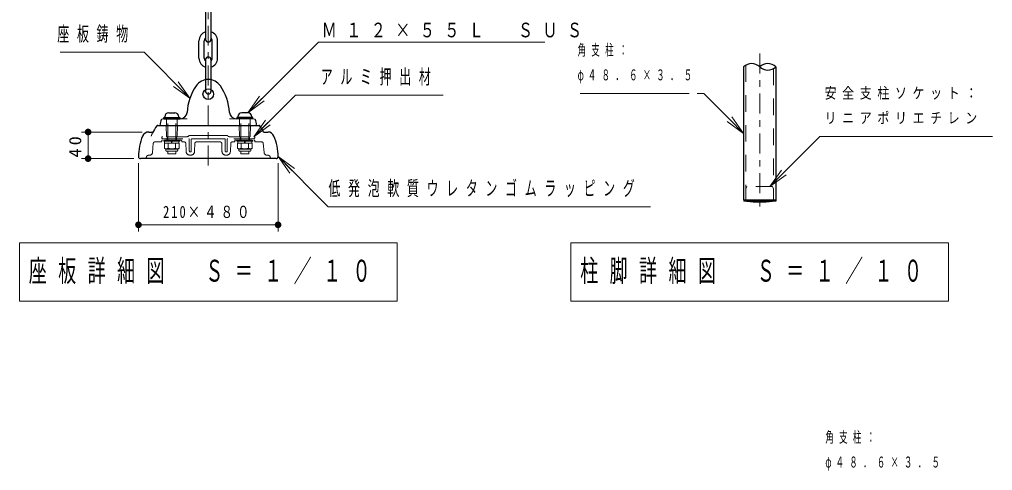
# Model space of a CAD drawing. Units: millimetres on the paper, with parts at other scales. Extents: x 197 to 617, y 140 to 437.
# Drawn here: x 342.5 to 488.8, y 268.5 to 336.3 of the extents above; entities that cross this region are included whole.
import ezdxf

# ---------------------------------------------------------------- set-up
doc = ezdxf.new("R2010")
doc.units = ezdxf.units.MM
for name, pattern in [('USER1', [4.5, 2.5, -2]), ('USER2', [6, 3, -1, 1, -1]), ('USER3', [8, 3, -1, 1, -1, 1, -1])]:
    doc.linetypes.add(name, pattern=pattern)
doc.layers.add('線', color=2, linetype='Continuous', lineweight=25)
doc.layers.add('補助', color=2, linetype='Continuous', lineweight=13)
doc.styles.add('ＭＳ ゴシック', font='')
doc.styles.get('ＭＳ ゴシック').set_extended_font_data('MS Gothic')

# ---------------------------------------------------------------- blocks, each defined once
blk = doc.blocks.new('filled_dot')
at = {"color": 0, "linetype": 'Continuous', "lineweight": -2, "const_width": 1.25}
blk.add_lwpolyline([(-0.625, 0, 1), (0.625, 0, 1)], format="xyb", close=True, dxfattribs=at)

msp = doc.modelspace()

# ---------------------------------------------------------------- linework, layer by layer
at = {"layer": '線', "linetype": 'USER2', "lineweight": 13}
msp.add_line((370.861, 314.349), (370.861, 345.563), dxfattribs=at)
at = {"layer": '線', "color": 7}
for p, q in [((370.461, 337.863), (370.461, 333.263)), ((371.261, 337.863), (371.261, 333.263)), ((369.461, 330.463), (369.461, 333.063)), ((370.261, 330.463), (370.261, 333.063)), ((371.461, 330.463), (371.461, 333.063)), ((372.261, 330.463), (372.261, 333.063)), ((370.461, 330.263), (370.461, 325.463)), ((371.261, 330.263), (371.261, 325.463)), ((451.373, 329.156), (451.373, 309.156)), ((456.233, 329.156), (456.233, 309.156)), ((364.911, 322.263), (365.811, 322.263)), ((376.811, 322.263), (375.911, 322.263)), ((364.161, 321.363), (364.161, 321.563)), ((364.161, 321.563), (366.561, 321.563)), ((364.161, 321.363), (366.561, 321.363)), ((364.311, 321.563), (364.311, 321.663)), ((364.311, 321.563), (366.411, 321.563)), ((366.411, 321.563), (366.411, 321.663)), ((366.561, 321.563), (366.561, 321.363)), ((375.161, 321.563), (375.161, 321.363)), ((377.561, 321.563), (375.161, 321.563)), ((377.561, 321.363), (375.161, 321.363)), ((375.311, 321.563), (375.311, 321.663)), ((377.411, 321.563), (375.311, 321.563)), ((377.411, 321.563), (377.411, 321.663)), ((377.561, 321.363), (377.561, 321.563)), ((451.373, 309.156), (456.233, 309.156))]:
    msp.add_line(p, q, dxfattribs=at)
at = {"layer": '線', "color": 1, "linetype": 'USER2', "lineweight": 13}
msp.add_line((453.803, 331.156), (453.803, 307.156), dxfattribs=at)
at = {"layer": '線', "color": 4, "linetype": 'USER1', "lineweight": 13}
for p, q in [((451.723, 329.418), (451.723, 309.156)), ((455.883, 328.895), (455.883, 309.156)), ((451.873, 311.156), (451.723, 310.812)), ((451.723, 310.812), (451.723, 309.156)), ((455.733, 311.156), (451.873, 311.156)), ((455.733, 311.156), (455.883, 310.812)), ((455.883, 310.812), (455.883, 309.156))]:
    msp.add_line(p, q, dxfattribs=at)
at = {"layer": '線', "color": 7, "lineweight": 13}
for p, q in [((368.105, 324.455), (365.984, 326.576)), ((366.337, 326.929), (368.105, 324.455)), ((368.105, 324.455), (365.63, 326.222)), ((376.811, 322.263), (378.579, 324.738)), ((376.811, 322.263), (378.932, 324.384)), ((379.286, 324.031), (376.811, 322.263)), ((377.718, 318.663), (379.486, 321.138)), ((377.718, 318.663), (379.839, 320.784)), ((360.903, 319.363), (351.78, 319.363)), ((352.78, 315.363), (352.78, 319.363)), ((380.193, 320.431), (377.718, 318.663)), ((359.661, 315.363), (351.78, 315.363)), ((383.129, 313.188), (381.361, 315.663)), ((381.361, 315.663), (383.836, 313.895)), ((381.361, 315.663), (383.482, 313.542)), ((360.361, 314.663), (360.361, 304.415)), ((381.361, 314.663), (381.361, 304.415)), ((381.361, 305.415), (360.361, 305.415)), ((342.461, 302.723), (342.461, 293.923)), ((399.261, 302.723), (342.461, 302.723)), ((399.261, 293.923), (399.261, 302.723)), ((425.403, 302.723), (425.403, 293.923)), ((482.203, 302.723), (425.403, 302.723)), ((482.203, 293.923), (482.203, 302.723)), ((342.461, 293.923), (399.261, 293.923)), ((425.403, 293.923), (482.203, 293.923))]:
    msp.add_line(p, q, dxfattribs=at)
at = {"layer": '線', "color": 70, "lineweight": 13}
for p, q in [((364.04, 321.363), (367.664, 321.363)), ((377.683, 321.363), (374.059, 321.363))]:
    msp.add_line(p, q, dxfattribs=at)
at = {"layer": '線', "color": 131, "linetype": 'USER1', "lineweight": 13}
for p, q in [((364.561, 320.363), (364.561, 321.363)), ((366.161, 320.363), (366.161, 321.363)), ((375.561, 320.363), (375.561, 321.363)), ((377.161, 320.363), (377.161, 321.363)), ((364.561, 318.663), (364.502, 320.363)), ((366.161, 318.663), (366.22, 320.363)), ((375.561, 318.663), (375.502, 320.363)), ((377.161, 318.663), (377.22, 320.363)), ((362.595, 317.681), (362.472, 316.274)), ((363.761, 317.863), (362.794, 317.863)), ((363.861, 318.063), (363.861, 317.963)), ((366.761, 318.163), (363.961, 318.163)), ((364.661, 318.163), (364.661, 318.663)), ((366.061, 318.163), (366.061, 318.663)), ((366.861, 318.063), (366.861, 317.963)), ((367.281, 317.863), (366.961, 317.863)), ((367.511, 316.496), (367.481, 317.668)), ((368.811, 316.496), (368.842, 317.668)), ((369.042, 317.863), (370.861, 317.863)), ((372.681, 317.863), (370.861, 317.863)), ((372.911, 316.496), (372.881, 317.668)), ((374.211, 316.496), (374.242, 317.668)), ((374.442, 317.863), (374.761, 317.863)), ((374.861, 318.063), (374.861, 317.963)), ((374.961, 318.163), (377.761, 318.163)), ((375.661, 318.163), (375.661, 318.663)), ((377.061, 318.163), (377.061, 318.663)), ((377.861, 318.063), (377.861, 317.963)), ((377.961, 317.863), (378.928, 317.863)), ((379.127, 317.681), (379.25, 316.274)), ((362.024, 315.863), (361.853, 315.863)), ((379.698, 315.863), (379.87, 315.863))]:
    msp.add_line(p, q, dxfattribs=at)
at = {"layer": '線', "color": 7, "linetype": 'USER1', "lineweight": 13}
for p, q in [((364.761, 318.163), (364.761, 321.563)), ((365.961, 318.163), (365.961, 321.563)), ((375.761, 318.163), (375.761, 321.563)), ((376.961, 318.163), (376.961, 321.563)), ((364.161, 317.963), (364.161, 318.163)), ((364.161, 317.963), (366.561, 317.963)), ((366.458, 317.663), (364.264, 317.663)), ((364.264, 317.663), (364.264, 316.917)), ((364.286, 317.663), (364.286, 317.963)), ((364.813, 317.663), (364.813, 316.917)), ((365.281, 317.663), (365.361, 317.963)), ((365.361, 317.663), (365.442, 317.963)), ((365.91, 317.663), (365.91, 316.917)), ((366.436, 317.663), (366.436, 317.963)), ((366.458, 317.663), (366.458, 316.917)), ((366.561, 318.163), (366.561, 317.963)), ((375.161, 318.163), (375.161, 317.963)), ((377.561, 317.963), (375.161, 317.963)), ((375.264, 317.663), (375.264, 316.917)), ((375.264, 317.663), (377.458, 317.663)), ((375.286, 317.663), (375.286, 317.963)), ((375.813, 317.663), (375.813, 316.917)), ((376.361, 317.663), (376.281, 317.963)), ((376.442, 317.663), (376.361, 317.963)), ((376.91, 317.663), (376.91, 316.917)), ((377.436, 317.663), (377.436, 317.963)), ((377.458, 317.663), (377.458, 316.917)), ((377.561, 317.963), (377.561, 318.163)), ((364.264, 316.917), (364.461, 316.803)), ((366.261, 316.803), (364.461, 316.803)), ((364.461, 316.803), (364.461, 316.633)), ((366.091, 316.463), (364.631, 316.463)), ((364.761, 316.063), (364.761, 316.463)), ((365.961, 316.063), (365.961, 316.463)), ((366.458, 316.917), (366.261, 316.803)), ((366.261, 316.803), (366.261, 316.633)), ((375.264, 316.917), (375.461, 316.803)), ((375.461, 316.803), (375.461, 316.633)), ((375.461, 316.803), (377.261, 316.803)), ((375.631, 316.463), (377.091, 316.463)), ((375.761, 316.063), (375.761, 316.463)), ((376.961, 316.063), (376.961, 316.463)), ((377.458, 316.917), (377.261, 316.803)), ((377.261, 316.803), (377.261, 316.633)), ((364.761, 316.063), (365.961, 316.063)), ((376.961, 316.063), (375.761, 316.063))]:
    msp.add_line(p, q, dxfattribs=at)
at = {"layer": '線', "color": 131}
for p, q in [((361.903, 319.363), (362.542, 319.363)), ((363.264, 320.363), (378.458, 320.363)), ((379.18, 319.363), (379.819, 319.363)), ((381.061, 315.363), (360.661, 315.363))]:
    msp.add_line(p, q, dxfattribs=at)
at = {"layer": '線', "color": 4, "linetype": 'USER3', "lineweight": 13}
for p, q in [((367.687, 318.663), (364.011, 318.663)), ((364.011, 318.363), (367.911, 318.363)), ((367.899, 318.751), (367.982, 318.834)), ((368.011, 318.263), (368.011, 316.513)), ((370.861, 318.863), (368.053, 318.863)), ((368.311, 318.263), (368.311, 316.513)), ((370.861, 318.363), (368.411, 318.363)), ((370.861, 318.863), (373.67, 318.863)), ((370.861, 318.363), (373.311, 318.363)), ((373.411, 318.263), (373.411, 316.513)), ((373.711, 318.263), (373.711, 316.513)), ((373.823, 318.751), (373.74, 318.834)), ((377.711, 318.363), (373.811, 318.363)), ((374.035, 318.663), (377.711, 318.663))]:
    msp.add_line(p, q, dxfattribs=at)
at = {"layer": '線'}
for p, q in [((451.395, 309.156), (456.211, 309.156)), ((451.395, 309.156), (451.395, 308.956)), ((456.211, 308.956), (451.395, 308.956)), ((456.211, 309.156), (456.211, 308.956))]:
    msp.add_line(p, q, dxfattribs=at)
at = {"layer": '線', "color": 7, "lineweight": 13}
for points in [[(376.811, 322.263), (387.426, 332.878), (421.461, 332.878)], [(368.105, 324.455), (361.203, 331.356), (348.573, 331.356)], [(377.718, 318.663), (383.967, 324.912), (406.192, 324.912)], [(381.361, 315.663), (388.894, 308.13), (437.353, 308.13)]]:
    msp.add_lwpolyline(points, dxfattribs=at)
at = {"layer": '線', "color": 70}
msp.add_circle((370.861, 325.063), 0.8, dxfattribs=at)
at = {"layer": '線', "color": 7}
for centre, radius, start, end in [((370.861, 333.063), 1.4, 106.60155, 180), ((370.861, 333.063), 1.4, 0, 73.39845), ((370.861, 333.063), 0.6, 131.81032, 180), ((370.861, 333.263), 0.4, 180, 0), ((370.861, 333.063), 0.6, 0, 48.18968), ((370.861, 330.463), 1.4, 180, 253.39845), ((370.861, 330.463), 0.6, 180, 228.18968), ((370.861, 330.263), 0.4, 0, 180), ((370.861, 330.463), 1.4, 286.60155, 0), ((370.861, 330.463), 0.6, 311.81032, 0), ((370.861, 325.463), 0.4, 180, 0), ((364.911, 321.663), 0.6, 90, 180), ((365.811, 321.663), 0.6, 0, 90), ((375.911, 321.663), 0.6, 90, 180), ((376.811, 321.663), 0.6, 0, 90)]:
    msp.add_arc(centre, radius, start, end, dxfattribs=at)
at = {"layer": '線'}
for centre, radius, start, end in [((452.588, 327.895), 1.751, 46.07233, 133.92767), ((455.018, 327.895), 1.751, 46.07233, 133.92767), ((455.018, 330.417), 1.751, 226.07233, 313.92767), ((453.803, 327.531), 18.674, 264.06792, 275.93208)]:
    msp.add_arc(centre, radius, start, end, dxfattribs=at)
at = {"layer": '線', "color": 70}
for centre, radius, start, end in [((370.861, 325.063), 2.2, 34.39424, 145.60576), ((375.647, 321.787), 8, 145.60576, 176.32847), ((366.075, 321.787), 8, 3.67153, 34.39424), ((366.666, 322.363), 1, 270, 356.32847), ((375.057, 322.363), 1, 183.67153, 270), ((365.285, 320.483), 1.674, 155.02728, 180), ((376.437, 320.483), 1.674, 0, 24.97272)]:
    msp.add_arc(centre, radius, start, end, dxfattribs=at)
at = {"layer": '線', "color": 70, "lineweight": 13}
for centre, radius, start, end in [((364.04, 321.063), 0.3, 90, 155.02728), ((377.683, 321.063), 0.3, 24.97272, 90), ((363.731, 320.483), 0.12, 180, 270), ((377.991, 320.483), 0.12, 270, 0)]:
    msp.add_arc(centre, radius, start, end, dxfattribs=at)
at = {"layer": '線', "color": 131}
for centre, radius, start, end in [((361.903, 318.363), 1, 90, 157.31191), ((369.635, 315.663), 8, 144.76558, 153.53793), ((363.264, 320.163), 0.2, 90, 144.76558), ((378.458, 320.163), 0.2, 35.23442, 90), ((372.087, 315.663), 8, 27.54855, 35.23442), ((379.819, 318.363), 1, 22.68809, 90), ((368.361, 315.663), 8, 157.31191, 180), ((373.361, 315.663), 8, 0, 22.68809), ((360.661, 315.663), 0.3, 180, 270), ((381.061, 315.663), 0.3, 270, 0)]:
    msp.add_arc(centre, radius, start, end, dxfattribs=at)
at = {"layer": '線', "color": 131, "linetype": 'USER1', "lineweight": 13}
for centre, radius, start, end in [((362.794, 317.663), 0.2, 90, 175), ((363.761, 317.963), 0.1, 270, 0), ((363.961, 318.063), 0.1, 90, 180), ((366.761, 318.063), 0.1, 0, 90), ((366.961, 317.963), 0.1, 180, 270), ((367.281, 317.663), 0.2, 1.5, 90), ((369.042, 317.663), 0.2, 90, 178.5), ((372.681, 317.663), 0.2, 1.5, 90), ((374.442, 317.663), 0.2, 90, 178.5), ((374.761, 317.963), 0.1, 270, 0), ((374.961, 318.063), 0.1, 90, 180), ((377.761, 318.063), 0.1, 0, 90), ((377.961, 317.963), 0.1, 180, 270), ((378.928, 317.663), 0.2, 5, 90), ((362.024, 316.313), 0.45, 270, 355), ((368.161, 316.513), 0.65, 181.5, 358.5), ((373.561, 316.513), 0.65, 181.5, 358.5), ((379.698, 316.313), 0.45, 185, 270), ((361.261, 315.663), 0.3, 270, 350.40593), ((361.853, 315.563), 0.3, 90, 170.40593), ((379.87, 315.563), 0.3, 9.59407, 90), ((380.461, 315.663), 0.3, 189.59407, 270)]:
    msp.add_arc(centre, radius, start, end, dxfattribs=at)
at = {"layer": '線', "color": 4, "linetype": 'USER3', "lineweight": 13}
for centre, radius, start, end in [((364.011, 318.513), 0.15, 92.62004, 270), ((367.687, 318.963), 0.3, 270, 315), ((367.911, 318.263), 0.1, 0, 90), ((368.053, 318.763), 0.1, 90, 135), ((368.411, 318.263), 0.1, 90, 180), ((373.311, 318.263), 0.1, 0, 90), ((373.67, 318.763), 0.1, 45, 90), ((373.811, 318.263), 0.1, 90, 180), ((374.035, 318.963), 0.3, 225, 270), ((377.711, 318.513), 0.15, 270, 87.37996), ((368.161, 316.513), 0.15, 180, 0), ((373.561, 316.513), 0.15, 180, 0)]:
    msp.add_arc(centre, radius, start, end, dxfattribs=at)
at = {"layer": '線', "color": 7, "linetype": 'USER1', "lineweight": 13}
for centre, radius, start, end in [((364.538, 317.318), 0.486, 235.61587, 304.38414), ((364.631, 316.633), 0.17, 180, 270), ((365.361, 318.647), 1.815, 252.41211, 287.58789), ((366.184, 317.318), 0.486, 235.61587, 304.38414), ((366.091, 316.633), 0.17, 270, 0), ((375.538, 317.318), 0.486, 235.61587, 304.38414), ((375.631, 316.633), 0.17, 180, 270), ((376.361, 318.647), 1.815, 252.41211, 287.58789), ((377.184, 317.318), 0.486, 235.61587, 304.38414), ((377.091, 316.633), 0.17, 270, 0)]:
    msp.add_arc(centre, radius, start, end, dxfattribs=at)
at = {"layer": '線', "color": 131, "lineweight": 13}
msp.add_open_spline([(362.473, 319.228), (362.47, 319.222), (362.467, 319.216), (362.464, 319.21), (362.461, 319.203), (362.458, 319.197), (362.455, 319.191), (362.452, 319.185), (362.449, 319.179), (362.446, 319.172), (362.443, 319.166), (362.44, 319.16), (362.437, 319.154), (362.435, 319.147), (362.432, 319.141), (362.429, 319.135), (362.426, 319.129), (362.423, 319.122), (362.42, 319.116), (362.418, 319.11), (362.415, 319.104), (362.412, 319.097), (362.409, 319.091), (362.407, 319.085), (362.404, 319.078), (362.401, 319.072), (362.398, 319.066), (362.396, 319.059), (362.393, 319.053), (362.39, 319.047), (362.388, 319.04), (362.385, 319.034), (362.383, 319.028), (362.38, 319.021), (362.377, 319.015), (362.375, 319.009), (362.372, 319.002), (362.37, 318.996), (362.367, 318.989), (362.365, 318.983), (362.362, 318.977), (362.36, 318.97), (362.357, 318.964), (362.355, 318.957), (362.353, 318.951), (362.35, 318.944), (362.348, 318.938), (362.345, 318.932), (362.343, 318.925), (362.341, 318.919), (362.338, 318.912), (362.336, 318.906), (362.334, 318.899), (362.331, 318.893), (362.329, 318.886), (362.327, 318.88), (362.325, 318.873), (362.322, 318.867), (362.32, 318.86), (362.318, 318.854), (362.316, 318.847), (362.314, 318.841), (362.311, 318.834), (362.309, 318.828), (362.307, 318.821), (362.305, 318.815), (362.303, 318.808), (362.301, 318.801), (362.299, 318.795), (362.297, 318.788), (362.295, 318.782), (362.293, 318.775), (362.291, 318.769), (362.289, 318.762), (362.287, 318.755), (362.285, 318.749)], degree=3, knots=[0, 0, 0, 0, 1, 1, 1, 2, 2, 2, 3, 3, 3, 4, 4, 4, 5, 5, 5, 6, 6, 6, 7, 7, 7, 8, 8, 8, 9, 9, 9, 10, 10, 10, 11, 11, 11, 12, 12, 12, 13, 13, 13, 14, 14, 14, 15, 15, 15, 16, 16, 16, 17, 17, 17, 18, 18, 18, 19, 19, 19, 20, 20, 20, 21, 21, 21, 22, 22, 22, 23, 23, 23, 24, 24, 24, 25, 25, 25, 25], dxfattribs=at)
at = {"layer": '補助'}
for p, q in [((426.787, 325.156), (443.183, 325.156)), ((445.373, 325.156), (444.373, 325.156)), ((449.252, 321.277), (445.373, 325.156)), ((448.898, 320.924), (451.373, 319.156)), ((451.373, 319.156), (449.252, 321.277)), ((449.605, 321.631), (451.373, 319.156)), ((457.424, 313.277), (462.828, 318.681)), ((462.828, 318.681), (463.828, 318.681)), ((463.828, 318.681), (488.82, 318.681)), ((457.071, 313.631), (455.303, 311.156)), ((455.303, 311.156), (457.424, 313.277)), ((457.778, 312.924), (455.303, 311.156))]:
    msp.add_line(p, q, dxfattribs=at)

# ---------------------------------------------------------------- block references
at = {"layer": '線', "color": 7, "lineweight": 13, "xscale": 0.4, "yscale": 0.4}
for p, rotation in [((352.78, 319.363), 270), ((352.78, 315.363), 90), ((381.361, 305.415), 180)]:
    msp.add_blockref('filled_dot', p, dxfattribs=dict(at, rotation=rotation))
msp.add_blockref('filled_dot', (360.361, 305.415), dxfattribs=at)

# ---------------------------------------------------------------- texts
at = {"layer": '線', "color": 7, "style": 'ＭＳ ゴシック'}
for s, insert, char_height, attachment_point in [('\\T1.64;\\W0.6;座板鋳物', (348.156, 334.006), 2.199, 4), ('\\T1.64;\\W0.75;Ｍ１２×５５Ｌ\u3000ＳＵＳ', (387.936, 334.678), 2.199, 4), ('\\T1.64;\\W0.6;アルミ押出材', (387.775, 327.562), 2.199, 4), ('\\T1.64;\\W0.6;低発泡軟質ウレタンゴムラッピング', (388.936, 310.78), 2.199, 4), ('\\T1.32;\\W0.75;210×４８０', (370.861, 306.415), 1.833, 8), ('\\T1.64;\\W0.6;座板詳細図\u3000Ｓ＝１／１０', (343.861, 298.323), 3.299, 4), ('\\T1.64;\\W0.6;柱脚詳細図\u3000Ｓ＝１／１０', (426.803, 298.323), 3.299, 4)]:
    msp.add_mtext(s, dxfattribs=dict(at, insert=insert, char_height=char_height, attachment_point=attachment_point))
at = {"layer": '線', "color": 7, "insert": (351.78, 317.363), "char_height": 1.833, "attachment_point": 8, "rotation": 90, "style": 'ＭＳ ゴシック'}
msp.add_mtext('\\T1.34;\\W1.1;40', dxfattribs=at)
at = {"layer": '補助', "char_height": 1.65, "attachment_point": 1, "style": 'ＭＳ ゴシック'}
for s, insert in [('\\T1.63;\\W0.55;角支柱：', (426.412, 332.531)), ('\\T1.63;\\W0.55;φ４８．６×３．５', (426.412, 328.781)), ('\\T1.47;\\W0.8;安全支柱ソケット：', (463.553, 326.056)), ('\\T1.47;\\W0.8;リニアポリエチレン', (463.553, 322.306)), ('\\T1.63;\\W0.55;角支柱：', (463.671, 274.33)), ('\\T1.63;\\W0.55;φ４８．６×３．５', (463.671, 270.58))]:
    msp.add_mtext(s, dxfattribs=dict(at, insert=insert))

doc.saveas('drawing.dxf')
